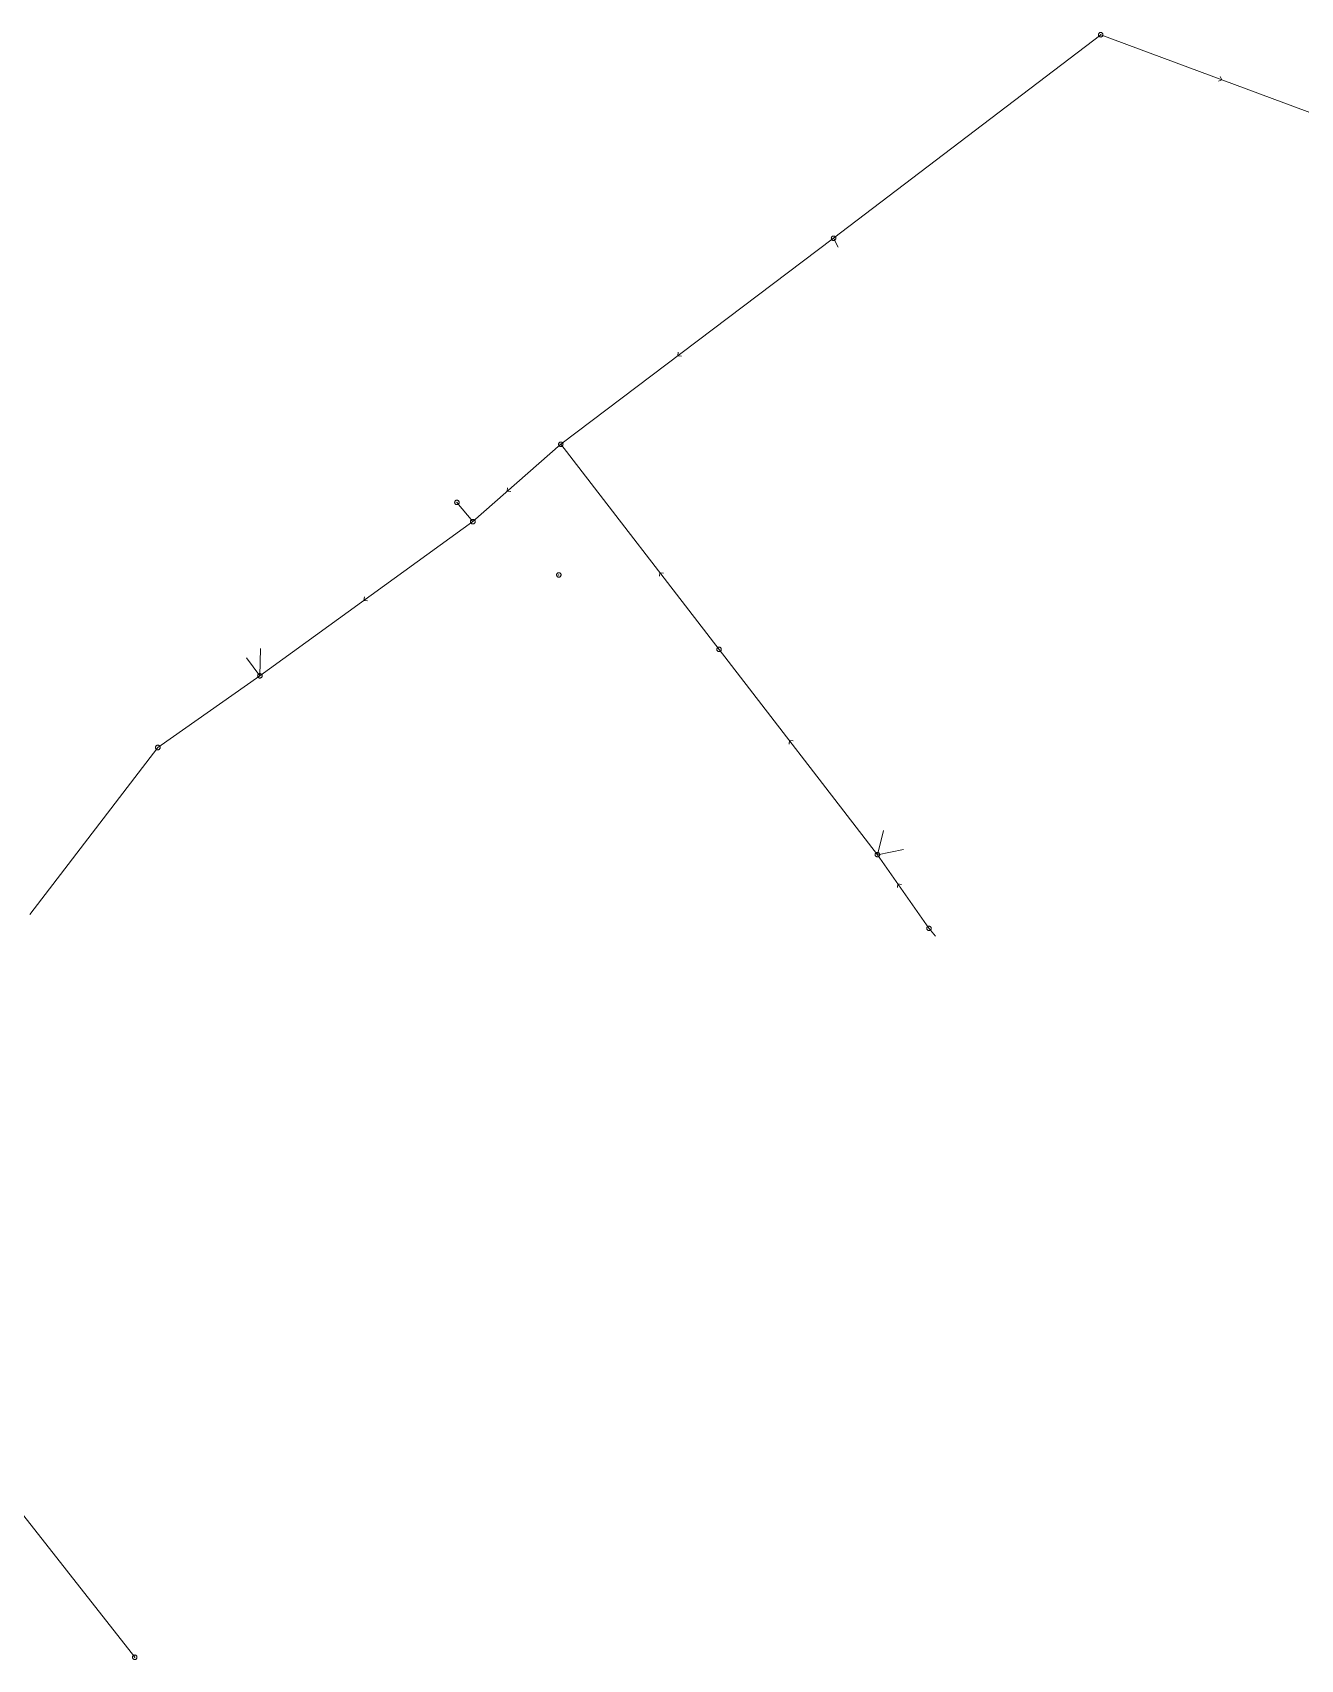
# Model space of a CAD drawing. Header units: metres. Extents: x 25504150 to 25508618, y 6694193 to 6702753.
# Drawn here: x 25504955.1 to 25505216.3, y 6699610.5 to 6699945.6 of the extents above; entities that cross this region are included whole.
import ezdxf

# ---------------------------------------------------------------- set-up
doc = ezdxf.new("R2010")
doc.units = ezdxf.units.M
for name, pattern in [('Sewer_node', [0]), ('Viemariputket', [0]), ('Viemarivarusteet', [0])]:
    doc.linetypes.add(name, pattern=pattern)
for name, color, linetype, lineweight in [('Sewer_node', 7, 'Sewer_node', 0), ('Viemariputket', 7, 'Viemariputket', 0), ('Viemarivarusteet', 7, 'Viemarivarusteet', 0)]:
    doc.layers.add(name, color=color, linetype=linetype, lineweight=lineweight)

msp = doc.modelspace()

# ---------------------------------------------------------------- linework, layer by layer
at = {"layer": 'Sewer_node', "color": 46, "linetype": 'Continuous', "true_color": 0x7f5f00, "flags": 128}
for points, elevation in [([(25505175.63, 6699945.11), (25505175.62, 6699945.18), (25505175.61, 6699945.25), (25505175.58, 6699945.32), (25505175.54, 6699945.38), (25505175.5, 6699945.44), (25505175.44, 6699945.48), (25505175.38, 6699945.52), (25505175.31, 6699945.55), (25505175.24, 6699945.56), (25505175.17, 6699945.57), (25505175.1, 6699945.56), (25505175.03, 6699945.55), (25505174.96, 6699945.52), (25505174.9, 6699945.48), (25505174.84, 6699945.44), (25505174.8, 6699945.38), (25505174.76, 6699945.32), (25505174.73, 6699945.25), (25505174.72, 6699945.18), (25505174.71, 6699945.11), (25505174.72, 6699945.04), (25505174.73, 6699944.97), (25505174.76, 6699944.9), (25505174.8, 6699944.84), (25505174.84, 6699944.78), (25505174.9, 6699944.74), (25505174.96, 6699944.7), (25505175.03, 6699944.67), (25505175.1, 6699944.66), (25505175.17, 6699944.65), (25505175.24, 6699944.66), (25505175.31, 6699944.67), (25505175.38, 6699944.7), (25505175.44, 6699944.74), (25505175.5, 6699944.78), (25505175.54, 6699944.84), (25505175.58, 6699944.9), (25505175.61, 6699944.97), (25505175.62, 6699945.04)], 46.6), ([(25505064.4, 6699860.77), (25505064.39, 6699860.84), (25505064.38, 6699860.91), (25505064.35, 6699860.98), (25505064.31, 6699861.04), (25505064.27, 6699861.1), (25505064.21, 6699861.14), (25505064.15, 6699861.18), (25505064.08, 6699861.21), (25505064.01, 6699861.22), (25505063.94, 6699861.23), (25505063.87, 6699861.22), (25505063.8, 6699861.21), (25505063.73, 6699861.18), (25505063.67, 6699861.14), (25505063.61, 6699861.1), (25505063.57, 6699861.04), (25505063.53, 6699860.98), (25505063.5, 6699860.91), (25505063.49, 6699860.84), (25505063.48, 6699860.77), (25505063.49, 6699860.7), (25505063.5, 6699860.63), (25505063.53, 6699860.56), (25505063.57, 6699860.5), (25505063.61, 6699860.44), (25505063.67, 6699860.4), (25505063.73, 6699860.36), (25505063.8, 6699860.33), (25505063.87, 6699860.32), (25505063.94, 6699860.31), (25505064.01, 6699860.32), (25505064.08, 6699860.33), (25505064.15, 6699860.36), (25505064.21, 6699860.4), (25505064.27, 6699860.44), (25505064.31, 6699860.5), (25505064.35, 6699860.56), (25505064.38, 6699860.63), (25505064.39, 6699860.7)], 47.42), ([(25505042.99, 6699848.81), (25505042.98, 6699848.88), (25505042.97, 6699848.95), (25505042.94, 6699849.02), (25505042.9, 6699849.08), (25505042.86, 6699849.14), (25505042.8, 6699849.18), (25505042.74, 6699849.22), (25505042.67, 6699849.25), (25505042.6, 6699849.26), (25505042.53, 6699849.27), (25505042.46, 6699849.26), (25505042.39, 6699849.25), (25505042.32, 6699849.22), (25505042.26, 6699849.18), (25505042.2, 6699849.14), (25505042.16, 6699849.08), (25505042.12, 6699849.02), (25505042.09, 6699848.95), (25505042.08, 6699848.88), (25505042.07, 6699848.81), (25505042.08, 6699848.74), (25505042.09, 6699848.67), (25505042.12, 6699848.6), (25505042.16, 6699848.54), (25505042.2, 6699848.48), (25505042.26, 6699848.44), (25505042.32, 6699848.4), (25505042.39, 6699848.37), (25505042.46, 6699848.36), (25505042.53, 6699848.35), (25505042.6, 6699848.36), (25505042.67, 6699848.37), (25505042.74, 6699848.4), (25505042.8, 6699848.44), (25505042.86, 6699848.48), (25505042.9, 6699848.54), (25505042.94, 6699848.6), (25505042.97, 6699848.67), (25505042.98, 6699848.74)], 47.1), ([(25505046.28, 6699844.84), (25505046.27, 6699844.91), (25505046.26, 6699844.99), (25505046.23, 6699845.05), (25505046.19, 6699845.12), (25505046.14, 6699845.17), (25505046.09, 6699845.22), (25505046.02, 6699845.26), (25505045.96, 6699845.29), (25505045.88, 6699845.3), (25505045.81, 6699845.31), (25505045.74, 6699845.3), (25505045.66, 6699845.29), (25505045.6, 6699845.26), (25505045.53, 6699845.22), (25505045.48, 6699845.17), (25505045.43, 6699845.12), (25505045.39, 6699845.05), (25505045.36, 6699844.99), (25505045.35, 6699844.91), (25505045.34, 6699844.84), (25505045.35, 6699844.77), (25505045.36, 6699844.69), (25505045.39, 6699844.63), (25505045.43, 6699844.56), (25505045.48, 6699844.51), (25505045.53, 6699844.46), (25505045.6, 6699844.42), (25505045.66, 6699844.39), (25505045.74, 6699844.38), (25505045.81, 6699844.37), (25505045.88, 6699844.38), (25505045.96, 6699844.39), (25505046.02, 6699844.42), (25505046.09, 6699844.46), (25505046.14, 6699844.51), (25505046.19, 6699844.56), (25505046.23, 6699844.63), (25505046.26, 6699844.69), (25505046.27, 6699844.77)], 47.43), ([(25505063.99, 6699833.87), (25505063.98, 6699833.94), (25505063.97, 6699834.01), (25505063.94, 6699834.08), (25505063.9, 6699834.14), (25505063.86, 6699834.2), (25505063.8, 6699834.24), (25505063.74, 6699834.28), (25505063.67, 6699834.31), (25505063.6, 6699834.32), (25505063.53, 6699834.33), (25505063.46, 6699834.32), (25505063.39, 6699834.31), (25505063.32, 6699834.28), (25505063.26, 6699834.24), (25505063.2, 6699834.2), (25505063.16, 6699834.14), (25505063.12, 6699834.08), (25505063.09, 6699834.01), (25505063.08, 6699833.94), (25505063.07, 6699833.87), (25505063.08, 6699833.8), (25505063.09, 6699833.73), (25505063.12, 6699833.66), (25505063.16, 6699833.6), (25505063.2, 6699833.54), (25505063.26, 6699833.5), (25505063.32, 6699833.46), (25505063.39, 6699833.43), (25505063.46, 6699833.42), (25505063.53, 6699833.41), (25505063.6, 6699833.42), (25505063.67, 6699833.43), (25505063.74, 6699833.46), (25505063.8, 6699833.5), (25505063.86, 6699833.54), (25505063.9, 6699833.6), (25505063.94, 6699833.66), (25505063.97, 6699833.73), (25505063.98, 6699833.8)], 47.17), ([(25505097.01, 6699818.54), (25505097, 6699818.61), (25505096.99, 6699818.68), (25505096.96, 6699818.75), (25505096.92, 6699818.81), (25505096.88, 6699818.87), (25505096.82, 6699818.91), (25505096.76, 6699818.95), (25505096.69, 6699818.98), (25505096.62, 6699818.99), (25505096.55, 6699819), (25505096.48, 6699818.99), (25505096.41, 6699818.98), (25505096.34, 6699818.95), (25505096.28, 6699818.91), (25505096.22, 6699818.87), (25505096.18, 6699818.81), (25505096.14, 6699818.75), (25505096.11, 6699818.68), (25505096.1, 6699818.61), (25505096.09, 6699818.54), (25505096.1, 6699818.47), (25505096.11, 6699818.4), (25505096.14, 6699818.33), (25505096.18, 6699818.27), (25505096.22, 6699818.21), (25505096.28, 6699818.17), (25505096.34, 6699818.13), (25505096.41, 6699818.1), (25505096.48, 6699818.09), (25505096.55, 6699818.08), (25505096.62, 6699818.09), (25505096.69, 6699818.1), (25505096.76, 6699818.13), (25505096.82, 6699818.17), (25505096.88, 6699818.21), (25505096.92, 6699818.27), (25505096.96, 6699818.33), (25505096.99, 6699818.4), (25505097, 6699818.47)], 47.38), ([(25505002.4, 6699813.09), (25505002.39, 6699813.16), (25505002.38, 6699813.23), (25505002.35, 6699813.3), (25505002.31, 6699813.36), (25505002.27, 6699813.42), (25505002.21, 6699813.46), (25505002.15, 6699813.5), (25505002.08, 6699813.53), (25505002.01, 6699813.54), (25505001.94, 6699813.55), (25505001.87, 6699813.54), (25505001.8, 6699813.53), (25505001.73, 6699813.5), (25505001.67, 6699813.46), (25505001.61, 6699813.42), (25505001.57, 6699813.36), (25505001.53, 6699813.3), (25505001.5, 6699813.23), (25505001.49, 6699813.16), (25505001.48, 6699813.09), (25505001.49, 6699813.02), (25505001.5, 6699812.95), (25505001.53, 6699812.88), (25505001.57, 6699812.82), (25505001.61, 6699812.76), (25505001.67, 6699812.72), (25505001.73, 6699812.68), (25505001.8, 6699812.65), (25505001.87, 6699812.64), (25505001.94, 6699812.63), (25505002.01, 6699812.64), (25505002.08, 6699812.65), (25505002.15, 6699812.68), (25505002.21, 6699812.72), (25505002.27, 6699812.76), (25505002.31, 6699812.82), (25505002.35, 6699812.88), (25505002.38, 6699812.95), (25505002.39, 6699813.02)], 47.54), ([(25504981.38, 6699798.33), (25504981.37, 6699798.4), (25504981.36, 6699798.48), (25504981.33, 6699798.54), (25504981.29, 6699798.61), (25504981.24, 6699798.66), (25504981.19, 6699798.71), (25504981.12, 6699798.75), (25504981.06, 6699798.78), (25504980.98, 6699798.79), (25504980.91, 6699798.8), (25504980.84, 6699798.79), (25504980.76, 6699798.78), (25504980.7, 6699798.75), (25504980.63, 6699798.71), (25504980.58, 6699798.66), (25504980.53, 6699798.61), (25504980.49, 6699798.54), (25504980.46, 6699798.48), (25504980.45, 6699798.4), (25504980.44, 6699798.33), (25504980.45, 6699798.26), (25504980.46, 6699798.18), (25504980.49, 6699798.12), (25504980.53, 6699798.05), (25504980.58, 6699798), (25504980.63, 6699797.95), (25504980.7, 6699797.91), (25504980.76, 6699797.88), (25504980.84, 6699797.87), (25504980.91, 6699797.86), (25504980.98, 6699797.87), (25504981.06, 6699797.88), (25504981.12, 6699797.91), (25504981.19, 6699797.95), (25504981.24, 6699798), (25504981.29, 6699798.05), (25504981.33, 6699798.12), (25504981.36, 6699798.18), (25504981.37, 6699798.26)], 47.42), ([(25505129.64, 6699776.26), (25505129.63, 6699776.33), (25505129.62, 6699776.4), (25505129.59, 6699776.47), (25505129.55, 6699776.53), (25505129.51, 6699776.59), (25505129.45, 6699776.63), (25505129.39, 6699776.67), (25505129.32, 6699776.7), (25505129.25, 6699776.71), (25505129.18, 6699776.72), (25505129.11, 6699776.71), (25505129.04, 6699776.7), (25505128.97, 6699776.67), (25505128.91, 6699776.63), (25505128.85, 6699776.59), (25505128.81, 6699776.53), (25505128.77, 6699776.47), (25505128.74, 6699776.4), (25505128.73, 6699776.33), (25505128.72, 6699776.26), (25505128.73, 6699776.19), (25505128.74, 6699776.12), (25505128.77, 6699776.05), (25505128.81, 6699775.99), (25505128.85, 6699775.93), (25505128.91, 6699775.89), (25505128.97, 6699775.85), (25505129.04, 6699775.82), (25505129.11, 6699775.81), (25505129.18, 6699775.8), (25505129.25, 6699775.81), (25505129.32, 6699775.82), (25505129.39, 6699775.85), (25505129.45, 6699775.89), (25505129.51, 6699775.93), (25505129.55, 6699775.99), (25505129.59, 6699776.05), (25505129.62, 6699776.12), (25505129.63, 6699776.19)], 47.2), ([(25505140.25, 6699761.09), (25505140.24, 6699761.16), (25505140.23, 6699761.23), (25505140.2, 6699761.3), (25505140.16, 6699761.36), (25505140.12, 6699761.42), (25505140.06, 6699761.46), (25505140, 6699761.5), (25505139.93, 6699761.53), (25505139.86, 6699761.54), (25505139.79, 6699761.55), (25505139.72, 6699761.54), (25505139.65, 6699761.53), (25505139.58, 6699761.5), (25505139.52, 6699761.46), (25505139.46, 6699761.42), (25505139.42, 6699761.36), (25505139.38, 6699761.3), (25505139.35, 6699761.23), (25505139.34, 6699761.16), (25505139.33, 6699761.09), (25505139.34, 6699761.02), (25505139.35, 6699760.95), (25505139.38, 6699760.88), (25505139.42, 6699760.82), (25505139.46, 6699760.76), (25505139.52, 6699760.72), (25505139.58, 6699760.68), (25505139.65, 6699760.65), (25505139.72, 6699760.64), (25505139.79, 6699760.63), (25505139.86, 6699760.64), (25505139.93, 6699760.65), (25505140, 6699760.68), (25505140.06, 6699760.72), (25505140.12, 6699760.76), (25505140.16, 6699760.82), (25505140.2, 6699760.88), (25505140.23, 6699760.95), (25505140.24, 6699761.02)], 47.34), ([(25504976.62, 6699610.98), (25504976.61, 6699611.05), (25504976.6, 6699611.12), (25504976.57, 6699611.19), (25504976.53, 6699611.25), (25504976.49, 6699611.31), (25504976.43, 6699611.35), (25504976.37, 6699611.39), (25504976.3, 6699611.42), (25504976.23, 6699611.43), (25504976.16, 6699611.44), (25504976.09, 6699611.43), (25504976.02, 6699611.42), (25504975.95, 6699611.39), (25504975.89, 6699611.35), (25504975.83, 6699611.31), (25504975.79, 6699611.25), (25504975.75, 6699611.19), (25504975.72, 6699611.12), (25504975.71, 6699611.05), (25504975.7, 6699610.98), (25504975.71, 6699610.91), (25504975.72, 6699610.84), (25504975.75, 6699610.77), (25504975.79, 6699610.71), (25504975.83, 6699610.65), (25504975.89, 6699610.61), (25504975.95, 6699610.57), (25504976.02, 6699610.54), (25504976.09, 6699610.53), (25504976.16, 6699610.52), (25504976.23, 6699610.53), (25504976.3, 6699610.54), (25504976.37, 6699610.57), (25504976.43, 6699610.61), (25504976.49, 6699610.65), (25504976.53, 6699610.71), (25504976.57, 6699610.77), (25504976.6, 6699610.84), (25504976.61, 6699610.91)], 48.88)]:
    msp.add_lwpolyline(points, close=True, dxfattribs=dict(at, elevation=elevation))
for points in [[(25505199.42, 6699935.53), (25505200.1, 6699935.85), (25505199.79, 6699936.53)], [(25505088.15, 6699879.74), (25505088.07, 6699878.99), (25505088.81, 6699878.9)], [(25505052.95, 6699851.84), (25505052.92, 6699851.09), (25505053.66, 6699851.05)], [(25505085.1, 6699834.26), (25505084.35, 6699834.33), (25505084.27, 6699833.6)], [(25505023.49, 6699829.36), (25505023.39, 6699828.61), (25505024.12, 6699828.51)], [(25505111.79, 6699799.69), (25505111.04, 6699799.76), (25505110.96, 6699799.03)], [(25505134.14, 6699770.12), (25505133.4, 6699770.23), (25505133.28, 6699769.5)]]:
    msp.add_lwpolyline(points, dxfattribs=at)
msp.add_lwpolyline([(25505120.59, 6699903.2), (25505120.58, 6699903.27), (25505120.57, 6699903.34), (25505120.54, 6699903.41), (25505120.5, 6699903.47), (25505120.46, 6699903.53), (25505120.4, 6699903.57), (25505120.34, 6699903.61), (25505120.27, 6699903.64), (25505120.2, 6699903.65), (25505120.13, 6699903.66), (25505120.06, 6699903.65), (25505119.99, 6699903.64), (25505119.92, 6699903.61), (25505119.86, 6699903.57), (25505119.8, 6699903.53), (25505119.76, 6699903.47), (25505119.72, 6699903.41), (25505119.69, 6699903.34), (25505119.68, 6699903.27), (25505119.67, 6699903.2), (25505119.68, 6699903.13), (25505119.69, 6699903.06), (25505119.72, 6699902.99), (25505119.76, 6699902.93), (25505119.8, 6699902.87), (25505119.86, 6699902.83), (25505119.92, 6699902.79), (25505119.99, 6699902.76), (25505120.06, 6699902.75), (25505120.13, 6699902.74), (25505120.2, 6699902.75), (25505120.27, 6699902.76), (25505120.34, 6699902.79), (25505120.4, 6699902.83), (25505120.46, 6699902.87), (25505120.5, 6699902.93), (25505120.54, 6699902.99), (25505120.57, 6699903.06), (25505120.58, 6699903.13)], close=True, dxfattribs=at)
at = {"layer": 'Viemariputket', "color": 1, "linetype": 'Continuous', "lineweight": 15}
for p, q in [((25505120.13, 6699903.2), (25505175.17, 6699945.11)), ((25505175.17, 6699945.11), (25505223.05, 6699927.34, 44.4)), ((25505063.94, 6699860.77), (25505120.13, 6699903.2)), ((25505120.13, 6699903.2), (25505121.09, 6699901.34)), ((25505063.94, 6699860.77), (25505045.81, 6699844.84, 44.08)), ((25505063.94, 6699860.77), (25505096.55, 6699818.54)), ((25505045.81, 6699844.84, 44.4), (25505042.53, 6699848.81)), ((25505001.94, 6699813.09), (25505045.81, 6699844.84, 44.07)), ((25505001.94, 6699813.09), (25505002.06, 6699818.71)), ((25505096.55, 6699818.54), (25505129.18, 6699776.26)), ((25505001.94, 6699813.09), (25504999.21, 6699816.77)), ((25504980.91, 6699798.33), (25505001.94, 6699813.09)), ((25504954.55, 6699763.95), (25504980.91, 6699798.33)), ((25505129.18, 6699776.26), (25505130.42, 6699781.21)), ((25505129.18, 6699776.26), (25505134.52, 6699777.31)), ((25505129.18, 6699776.26), (25505139.79, 6699761.09)), ((25505139.79, 6699761.09), (25505141.14, 6699759.48)), ((25504941.91, 6699654.57), (25504976.16, 6699610.98))]:
    msp.add_line(p, q, dxfattribs=at)
at = {"layer": 'Viemarivarusteet', "color": 1}
for p in [(25505175.17, 6699945.11, 46.6), (25505120.13, 6699903.2), (25505063.94, 6699860.77, 47.42), (25505042.53, 6699848.81, 47.1), (25505045.81, 6699844.84, 47.43), (25505063.53, 6699833.87, 47.17), (25505096.55, 6699818.54, 47.38), (25505001.94, 6699813.09, 47.54), (25504980.91, 6699798.33, 47.42), (25505129.18, 6699776.26, 47.2), (25505139.79, 6699761.09, 47.34), (25504976.16, 6699610.98, 48.88)]:
    msp.add_point(p, dxfattribs=at)

doc.saveas('drawing.dxf')
